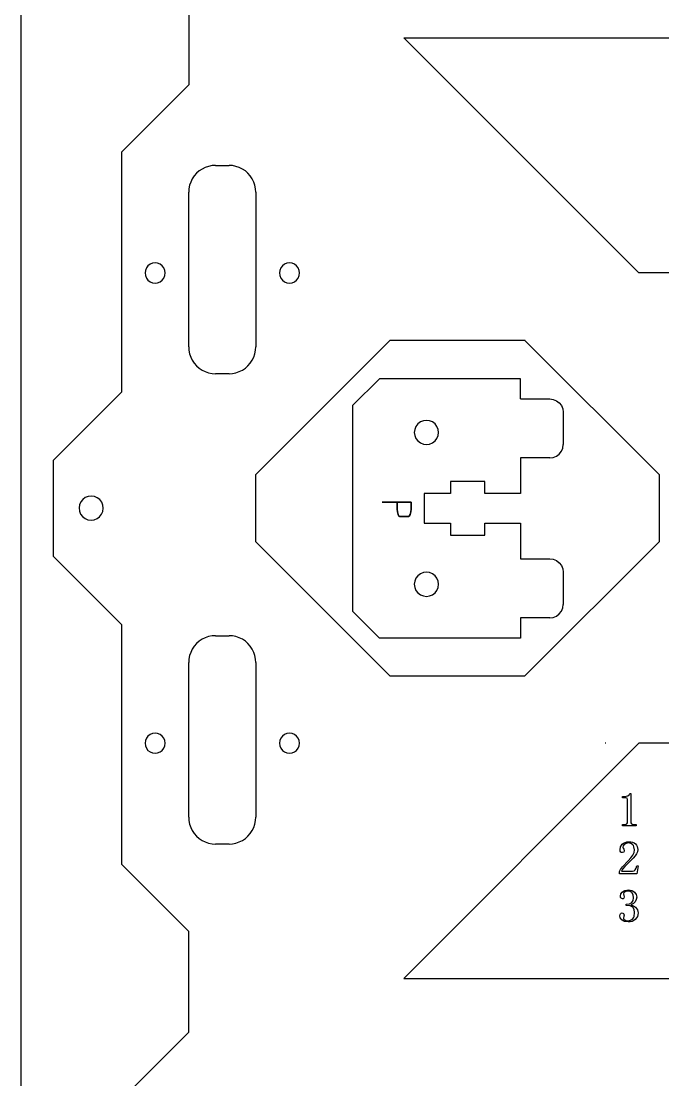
# Model space of a CAD drawing. Header units: inches. Extents: x -406 to 406, y -462 to 462.
# Drawn here: x -74.9 to 20.6, y 214.6 to 372.2 of the extents above; entities that cross this region are included whole.
import ezdxf

# ---------------------------------------------------------------- set-up
doc = ezdxf.new("R2010")
doc.units = ezdxf.units.IN
doc.header["$MEASUREMENT"] = 0

msp = doc.modelspace()

# ---------------------------------------------------------------- linework, layer by layer
for p, q in [((-74.92, 133.22), (-74.92, 409.71)), ((-49.99, 377.71), (-49.99, 362.71)), ((-17.99, 369.71), (98.01, 369.71)), ((-17.99, 369.71), (17.01, 334.71)), ((-49.99, 362.71), (-59.99, 352.71)), ((-59.99, 352.71), (-59.99, 316.99)), ((-48.43, 349.89), (-48.82, 349.55)), ((-47.99, 350.18), (-48.43, 349.89)), ((-47.52, 350.42), (-47.99, 350.18)), ((-47.03, 350.58), (-47.52, 350.42)), ((-46.52, 350.69), (-47.03, 350.58)), ((-45.99, 350.72), (-46.52, 350.69)), ((-45.99, 350.72), (-43.99, 350.72)), ((-43.47, 350.69), (-43.99, 350.72)), ((-42.96, 350.58), (-43.47, 350.69)), ((-42.46, 350.42), (-42.96, 350.58)), ((-41.99, 350.18), (-42.46, 350.42)), ((-41.56, 349.89), (-41.99, 350.18)), ((-41.17, 349.55), (-41.56, 349.89)), ((-49.69, 348.25), (-49.86, 347.76)), ((-49.46, 348.72), (-49.69, 348.25)), ((-49.17, 349.15), (-49.46, 348.72)), ((-48.82, 349.55), (-49.17, 349.15)), ((-40.82, 349.15), (-41.17, 349.55)), ((-40.53, 348.72), (-40.82, 349.15)), ((-40.3, 348.25), (-40.53, 348.72)), ((-40.13, 347.76), (-40.3, 348.25)), ((-49.96, 347.24), (-49.99, 346.72)), ((-49.99, 323.72), (-49.99, 346.72)), ((-49.86, 347.76), (-49.96, 347.24)), ((-40.03, 347.24), (-40.13, 347.76)), ((-39.99, 346.72), (-40.03, 347.24)), ((-39.99, 346.72), (-39.99, 323.72)), ((-56.05, 335.77), (-56.29, 335.46)), ((-55.74, 336.01), (-56.05, 335.77)), ((-55.38, 336.16), (-55.74, 336.01)), ((-54.99, 336.21), (-55.38, 336.16)), ((-54.61, 336.16), (-54.99, 336.21)), ((-54.24, 336.01), (-54.61, 336.16)), ((-53.93, 335.77), (-54.24, 336.01)), ((-53.69, 335.46), (-53.93, 335.77)), ((-36.05, 335.77), (-36.29, 335.46)), ((-35.74, 336.01), (-36.05, 335.77)), ((-35.38, 336.16), (-35.74, 336.01)), ((-34.99, 336.21), (-35.38, 336.16)), ((-34.61, 336.16), (-34.99, 336.21)), ((-34.24, 336.01), (-34.61, 336.16)), ((-33.93, 335.77), (-34.24, 336.01)), ((-33.69, 335.46), (-33.93, 335.77)), ((-56.44, 335.1), (-56.49, 334.71)), ((-56.49, 334.71), (-56.44, 334.32)), ((-56.29, 335.46), (-56.44, 335.1)), ((-56.44, 334.32), (-56.29, 333.96)), ((-53.55, 335.1), (-53.69, 335.46)), ((-53.69, 333.96), (-53.55, 334.32)), ((-53.49, 334.71), (-53.55, 335.1)), ((-53.55, 334.32), (-53.49, 334.71)), ((-36.44, 335.1), (-36.49, 334.71)), ((-36.49, 334.71), (-36.44, 334.32)), ((-36.29, 335.46), (-36.44, 335.1)), ((-36.44, 334.32), (-36.29, 333.96)), ((-33.55, 335.1), (-33.69, 335.46)), ((-33.69, 333.96), (-33.55, 334.32)), ((-33.49, 334.71), (-33.55, 335.1)), ((-33.55, 334.32), (-33.49, 334.71)), ((63.01, 334.71), (17.01, 334.71)), ((-56.29, 333.96), (-56.05, 333.65)), ((-56.05, 333.65), (-55.74, 333.41)), ((-55.74, 333.41), (-55.38, 333.26)), ((-55.38, 333.26), (-54.99, 333.21)), ((-54.99, 333.21), (-54.61, 333.26)), ((-54.61, 333.26), (-54.24, 333.41)), ((-54.24, 333.41), (-53.93, 333.65)), ((-53.93, 333.65), (-53.69, 333.96)), ((-36.29, 333.96), (-36.05, 333.65)), ((-36.05, 333.65), (-35.74, 333.41)), ((-35.74, 333.41), (-35.38, 333.26)), ((-35.38, 333.26), (-34.99, 333.21)), ((-34.99, 333.21), (-34.61, 333.26)), ((-34.61, 333.26), (-34.24, 333.41)), ((-34.24, 333.41), (-33.93, 333.65)), ((-33.93, 333.65), (-33.69, 333.96)), ((-39.99, 304.71), (-19.99, 324.71)), ((-19.99, 324.71), (0.01, 324.71)), ((0.01, 324.71), (20.01, 304.71)), ((0.01, 324.71), (0.08, 324.71)), ((-49.99, 323.72), (-49.96, 323.2)), ((-49.96, 323.2), (-49.86, 322.68)), ((-40.13, 322.68), (-40.03, 323.2)), ((-40.03, 323.2), (-39.99, 323.72)), ((-49.86, 322.68), (-49.69, 322.19)), ((-49.69, 322.19), (-49.46, 321.72)), ((-49.46, 321.72), (-49.17, 321.28)), ((-40.82, 321.28), (-40.53, 321.72)), ((-40.53, 321.72), (-40.3, 322.19)), ((-40.3, 322.19), (-40.13, 322.68)), ((-49.17, 321.28), (-48.82, 320.89)), ((-48.82, 320.89), (-48.43, 320.55)), ((-48.43, 320.55), (-47.99, 320.26)), ((-47.99, 320.26), (-47.52, 320.02)), ((-47.52, 320.02), (-47.03, 319.86)), ((-42.96, 319.86), (-42.46, 320.02)), ((-42.46, 320.02), (-41.99, 320.26)), ((-41.99, 320.26), (-41.56, 320.55)), ((-41.56, 320.55), (-41.17, 320.89)), ((-41.17, 320.89), (-40.82, 321.28)), ((-47.03, 319.86), (-46.52, 319.75)), ((-46.52, 319.75), (-45.99, 319.72)), ((-43.99, 319.72), (-45.99, 319.72)), ((-43.99, 319.72), (-43.47, 319.75)), ((-43.47, 319.75), (-42.96, 319.86)), ((-25.61, 314.97), (-21.61, 318.97)), ((-0.61, 318.97), (-21.61, 318.97)), ((-0.61, 315.97), (-0.61, 318.97)), ((-70.16, 306.82), (-59.99, 316.99)), ((-0.61, 315.97), (3.74, 315.97)), ((3.74, 315.97), (4.26, 315.9)), ((4.26, 315.9), (4.74, 315.7)), ((4.74, 315.7), (5.16, 315.38)), ((5.16, 315.38), (5.47, 314.97)), ((-25.61, 314.97), (-25.61, 284.37)), ((5.47, 314.97), (5.67, 314.49)), ((5.67, 314.49), (5.74, 313.97)), ((5.74, 313.97), (5.74, 309.17)), ((-15.88, 312.24), (-16.17, 311.87)), ((-15.51, 312.53), (-15.88, 312.24)), ((-15.07, 312.71), (-15.51, 312.53)), ((-14.61, 312.77), (-15.07, 312.71)), ((-14.14, 312.71), (-14.61, 312.77)), ((-13.71, 312.53), (-14.14, 312.71)), ((-13.33, 312.24), (-13.71, 312.53)), ((-13.05, 311.87), (-13.33, 312.24)), ((-16.35, 311.43), (-16.41, 310.97)), ((-16.41, 310.97), (-16.35, 310.5)), ((-16.17, 311.87), (-16.35, 311.43)), ((-16.35, 310.5), (-16.17, 310.07)), ((-12.87, 311.43), (-13.05, 311.87)), ((-13.05, 310.07), (-12.87, 310.5)), ((-12.81, 310.97), (-12.87, 311.43)), ((-12.87, 310.5), (-12.81, 310.97)), ((-16.17, 310.07), (-15.88, 309.7)), ((-15.88, 309.7), (-15.51, 309.41)), ((-15.51, 309.41), (-15.07, 309.23)), ((-15.07, 309.23), (-14.61, 309.17)), ((-14.61, 309.17), (-14.14, 309.23)), ((-14.14, 309.23), (-13.71, 309.41)), ((-13.71, 309.41), (-13.33, 309.7)), ((-13.33, 309.7), (-13.05, 310.07)), ((5.67, 308.65), (5.74, 309.17)), ((4.26, 307.24), (4.74, 307.44)), ((4.74, 307.44), (5.16, 307.75)), ((5.16, 307.75), (5.47, 308.17)), ((5.47, 308.17), (5.67, 308.65)), ((-70.16, 306.82), (-70.16, 292.58)), ((-0.61, 307.17), (-0.61, 301.87)), ((3.74, 307.17), (-0.61, 307.17)), ((3.74, 307.17), (4.26, 307.24)), ((-39.99, 294.71), (-39.99, 304.71)), ((20.01, 304.71), (20.01, 294.71)), ((-11.01, 303.67), (-11.01, 301.87)), ((-5.91, 303.67), (-11.01, 303.67)), ((-5.91, 301.87), (-5.91, 303.67)), ((-65.76, 301), (-66.05, 300.63)), ((-65.39, 301.28), (-65.76, 301)), ((-64.95, 301.46), (-65.39, 301.28)), ((-64.48, 301.51), (-64.95, 301.46)), ((-64.02, 301.45), (-64.48, 301.51)), ((-63.59, 301.26), (-64.02, 301.45)), ((-63.22, 300.97), (-63.59, 301.26)), ((-11.01, 301.87), (-14.96, 301.87)), ((-14.96, 301.87), (-14.96, 297.47)), ((-0.61, 301.87), (-5.91, 301.87)), ((-66.24, 300.2), (-66.3, 299.73)), ((-66.3, 299.73), (-66.25, 299.27)), ((-66.05, 300.63), (-66.24, 300.2)), ((-62.94, 300.6), (-63.22, 300.97)), ((-62.76, 300.16), (-62.94, 300.6)), ((-62.77, 299.23), (-62.7, 299.69)), ((-62.7, 299.69), (-62.76, 300.16)), ((-21.18, 300.59), (-16.87, 300.59)), ((-18.96, 300.59), (-21.18, 300.59)), ((-16.87, 300.59), (-18.96, 300.59)), ((-18.96, 300.59), (-18.96, 299.57)), ((-18.96, 299.57), (-18.96, 300.59)), ((-18.96, 299.57), (-18.93, 299.14)), ((-18.93, 299.14), (-18.96, 299.57)), ((-16.91, 299.14), (-16.87, 299.57)), ((-16.87, 299.57), (-16.91, 299.14)), ((-16.87, 299.57), (-16.87, 300.59)), ((-16.87, 300.59), (-16.87, 299.57)), ((-66.25, 299.27), (-66.07, 298.83)), ((-66.07, 298.83), (-65.79, 298.45)), ((-65.79, 298.45), (-65.42, 298.16)), ((-65.42, 298.16), (-64.99, 297.98)), ((-64.99, 297.98), (-64.52, 297.91)), ((-64.52, 297.91), (-64.06, 297.97)), ((-64.06, 297.97), (-63.62, 298.14)), ((-63.62, 298.14), (-63.25, 298.43)), ((-63.25, 298.43), (-62.96, 298.8)), ((-62.96, 298.8), (-62.77, 299.23)), ((-18.93, 299.14), (-18.84, 298.78)), ((-18.84, 298.78), (-18.93, 299.14)), ((-18.84, 298.78), (-18.7, 298.53)), ((-18.7, 298.53), (-18.84, 298.78)), ((-18.7, 298.53), (-18.61, 298.47)), ((-18.61, 298.47), (-18.7, 298.53)), ((-18.61, 298.47), (-18.52, 298.45)), ((-18.52, 298.45), (-18.61, 298.47)), ((-18.52, 298.45), (-17.35, 298.45)), ((-17.35, 298.45), (-18.52, 298.45)), ((-17.35, 298.45), (-17.25, 298.47)), ((-17.25, 298.47), (-17.35, 298.45)), ((-17.25, 298.47), (-17.17, 298.53)), ((-17.17, 298.53), (-17.25, 298.47)), ((-17.17, 298.53), (-17.01, 298.78)), ((-17.01, 298.78), (-17.17, 298.53)), ((-17.01, 298.78), (-16.91, 299.14)), ((-16.91, 299.14), (-17.01, 298.78)), ((-14.96, 297.47), (-11.01, 297.47)), ((-11.01, 297.47), (-11.01, 295.67)), ((-5.91, 295.67), (-5.91, 297.47)), ((-5.91, 297.47), (-0.61, 297.47)), ((-0.61, 297.47), (-0.61, 292.17)), ((-19.99, 274.71), (-39.99, 294.71)), ((-11.01, 295.67), (-5.91, 295.67)), ((20.01, 294.71), (0.01, 274.71)), ((-70.16, 292.58), (-59.99, 282.41)), ((-0.61, 292.17), (3.74, 292.17)), ((3.74, 292.17), (4.26, 292.1)), ((4.26, 292.1), (4.74, 291.9)), ((4.74, 291.9), (5.16, 291.58)), ((5.16, 291.58), (5.47, 291.17)), ((-15.07, 290.11), (-15.51, 289.93)), ((-14.61, 290.17), (-15.07, 290.11)), ((-14.14, 290.11), (-14.61, 290.17)), ((-13.71, 289.93), (-14.14, 290.11)), ((5.47, 291.17), (5.67, 290.69)), ((5.67, 290.69), (5.74, 290.17)), ((5.74, 290.17), (5.74, 285.37)), ((-16.35, 288.83), (-16.41, 288.37)), ((-16.17, 289.27), (-16.35, 288.83)), ((-15.88, 289.64), (-16.17, 289.27)), ((-15.51, 289.93), (-15.88, 289.64)), ((-13.33, 289.64), (-13.71, 289.93)), ((-13.05, 289.27), (-13.33, 289.64)), ((-12.87, 288.83), (-13.05, 289.27)), ((-12.81, 288.37), (-12.87, 288.83)), ((-16.41, 288.37), (-16.35, 287.9)), ((-16.35, 287.9), (-16.17, 287.47)), ((-16.17, 287.47), (-15.88, 287.1)), ((-15.88, 287.1), (-15.51, 286.81)), ((-15.51, 286.81), (-15.07, 286.63)), ((-14.14, 286.63), (-13.71, 286.81)), ((-13.71, 286.81), (-13.33, 287.1)), ((-13.33, 287.1), (-13.05, 287.47)), ((-13.05, 287.47), (-12.87, 287.9)), ((-12.87, 287.9), (-12.81, 288.37)), ((-15.07, 286.63), (-14.61, 286.57)), ((-14.61, 286.57), (-14.14, 286.63)), ((5.67, 284.85), (5.74, 285.37)), ((-25.61, 284.37), (-21.61, 280.37)), ((4.74, 283.64), (5.16, 283.95)), ((5.16, 283.95), (5.47, 284.37)), ((5.47, 284.37), (5.67, 284.85)), ((-59.99, 282.41), (-59.99, 246.71)), ((-0.61, 283.37), (-0.61, 280.37)), ((3.74, 283.37), (-0.61, 283.37)), ((3.74, 283.37), (4.26, 283.44)), ((4.26, 283.44), (4.74, 283.64)), ((-47.03, 280.58), (-47.52, 280.41)), ((-46.52, 280.68), (-47.03, 280.58)), ((-45.99, 280.71), (-46.52, 280.68)), ((-45.99, 280.71), (-43.99, 280.71)), ((-43.47, 280.68), (-43.99, 280.71)), ((-42.96, 280.58), (-43.47, 280.68)), ((-42.46, 280.41), (-42.96, 280.58)), ((-49.17, 279.15), (-49.46, 278.71)), ((-48.82, 279.54), (-49.17, 279.15)), ((-48.43, 279.89), (-48.82, 279.54)), ((-47.99, 280.18), (-48.43, 279.89)), ((-47.52, 280.41), (-47.99, 280.18)), ((-41.99, 280.18), (-42.46, 280.41)), ((-41.56, 279.89), (-41.99, 280.18)), ((-41.17, 279.54), (-41.56, 279.89)), ((-40.82, 279.15), (-41.17, 279.54)), ((-40.53, 278.71), (-40.82, 279.15)), ((-0.61, 280.37), (-21.61, 280.37)), ((-49.86, 277.75), (-49.96, 277.23)), ((-49.69, 278.24), (-49.86, 277.75)), ((-49.46, 278.71), (-49.69, 278.24)), ((-40.3, 278.24), (-40.53, 278.71)), ((-40.13, 277.75), (-40.3, 278.24)), ((-40.03, 277.23), (-40.13, 277.75)), ((-49.96, 277.23), (-49.99, 276.71)), ((-49.99, 253.71), (-49.99, 276.71)), ((-39.99, 276.71), (-40.03, 277.23)), ((-39.99, 276.71), (-39.99, 253.71)), ((0.01, 274.71), (-19.99, 274.71)), ((-56.44, 265.1), (-56.49, 264.71)), ((-56.29, 265.46), (-56.44, 265.1)), ((-56.05, 265.77), (-56.29, 265.46)), ((-55.74, 266.01), (-56.05, 265.77)), ((-55.38, 266.16), (-55.74, 266.01)), ((-54.99, 266.21), (-55.38, 266.16)), ((-54.61, 266.16), (-54.99, 266.21)), ((-54.24, 266.01), (-54.61, 266.16)), ((-53.93, 265.77), (-54.24, 266.01)), ((-53.69, 265.46), (-53.93, 265.77)), ((-53.55, 265.1), (-53.69, 265.46)), ((-53.49, 264.71), (-53.55, 265.1)), ((-36.44, 265.1), (-36.49, 264.71)), ((-36.29, 265.46), (-36.44, 265.1)), ((-36.05, 265.77), (-36.29, 265.46)), ((-35.74, 266.01), (-36.05, 265.77)), ((-35.38, 266.16), (-35.74, 266.01)), ((-34.99, 266.21), (-35.38, 266.16)), ((-34.61, 266.16), (-34.99, 266.21)), ((-34.24, 266.01), (-34.61, 266.16)), ((-33.93, 265.77), (-34.24, 266.01)), ((-33.69, 265.46), (-33.93, 265.77)), ((-33.55, 265.1), (-33.69, 265.46)), ((-33.49, 264.71), (-33.55, 265.1)), ((-56.49, 264.71), (-56.44, 264.32)), ((-56.44, 264.32), (-56.29, 263.96)), ((-56.29, 263.96), (-56.05, 263.65)), ((-56.05, 263.65), (-55.74, 263.41)), ((-55.74, 263.41), (-55.38, 263.26)), ((-55.38, 263.26), (-54.99, 263.21)), ((-54.99, 263.21), (-54.61, 263.26)), ((-54.61, 263.26), (-54.24, 263.41)), ((-54.24, 263.41), (-53.93, 263.65)), ((-53.93, 263.65), (-53.69, 263.96)), ((-53.69, 263.96), (-53.55, 264.32)), ((-53.55, 264.32), (-53.49, 264.71)), ((-36.49, 264.71), (-36.44, 264.32)), ((-36.44, 264.32), (-36.29, 263.96)), ((-36.29, 263.96), (-36.05, 263.65)), ((-36.05, 263.65), (-35.74, 263.41)), ((-35.74, 263.41), (-35.38, 263.26)), ((-35.38, 263.26), (-34.99, 263.21)), ((-34.99, 263.21), (-34.61, 263.26)), ((-34.61, 263.26), (-34.24, 263.41)), ((-34.24, 263.41), (-33.93, 263.65)), ((-33.93, 263.65), (-33.69, 263.96)), ((-33.69, 263.96), (-33.55, 264.32)), ((-33.55, 264.32), (-33.49, 264.71)), ((17.01, 264.71), (-17.99, 229.71)), ((12.08, 264.71), (12.01, 264.71)), ((63.01, 264.71), (17.01, 264.71)), ((15.11, 256.81), (15.35, 256.89)), ((15.35, 256.89), (15.54, 257.03)), ((15.54, 257.03), (15.68, 257.23)), ((15.68, 257.23), (15.79, 257.23)), ((15.79, 257.23), (15.79, 253.06)), ((14.56, 256.78), (14.81, 256.78)), ((14.56, 256.61), (14.56, 256.78)), ((15.06, 256.61), (14.56, 256.61)), ((14.81, 256.78), (15.11, 256.81)), ((15.27, 256.55), (15.06, 256.61)), ((15.34, 256.36), (15.27, 256.55)), ((15.34, 253.06), (15.34, 256.36)), ((-49.99, 253.71), (-49.96, 253.19)), ((-40.03, 253.19), (-39.99, 253.71)), ((-49.96, 253.19), (-49.86, 252.68)), ((-49.86, 252.68), (-49.69, 252.18)), ((-49.69, 252.18), (-49.46, 251.71)), ((-40.53, 251.71), (-40.3, 252.18)), ((-40.3, 252.18), (-40.13, 252.68)), ((-40.13, 252.68), (-40.03, 253.19)), ((14.56, 252.44), (14.56, 252.61)), ((14.56, 252.61), (14.81, 252.61)), ((16.6, 252.44), (14.56, 252.44)), ((14.81, 252.61), (15.04, 252.64)), ((15.04, 252.64), (15.21, 252.72)), ((15.21, 252.72), (15.31, 252.86)), ((15.31, 252.86), (15.34, 253.06)), ((15.79, 253.06), (15.82, 252.86)), ((15.82, 252.86), (15.92, 252.72)), ((15.92, 252.72), (16.09, 252.64)), ((16.09, 252.64), (16.32, 252.61)), ((16.32, 252.61), (16.6, 252.61)), ((16.6, 252.61), (16.6, 252.44)), ((-49.46, 251.71), (-49.17, 251.28)), ((-49.17, 251.28), (-48.82, 250.88)), ((-48.82, 250.88), (-48.43, 250.54)), ((-41.56, 250.54), (-41.17, 250.88)), ((-41.17, 250.88), (-40.82, 251.28)), ((-40.82, 251.28), (-40.53, 251.71)), ((-48.43, 250.54), (-47.99, 250.25)), ((-47.99, 250.25), (-47.52, 250.02)), ((-47.52, 250.02), (-47.03, 249.85)), ((-47.03, 249.85), (-46.52, 249.75)), ((-46.52, 249.75), (-45.99, 249.71)), ((-43.99, 249.71), (-45.99, 249.71)), ((-43.99, 249.71), (-43.47, 249.75)), ((-43.47, 249.75), (-42.96, 249.85)), ((-42.96, 249.85), (-42.46, 250.02)), ((-42.46, 250.02), (-41.99, 250.25)), ((-41.99, 250.25), (-41.56, 250.54)), ((14.2, 248.86), (14.27, 249.31)), ((14.27, 249.31), (14.5, 249.67)), ((14.5, 249.67), (14.72, 249.84)), ((14.69, 249.45), (14.64, 249.22)), ((14.64, 249.22), (14.67, 249.07)), ((14.67, 249.07), (14.76, 248.94)), ((14.81, 249.64), (14.69, 249.45)), ((14.72, 249.84), (14.97, 249.96)), ((15.1, 249.81), (14.81, 249.64)), ((14.97, 249.96), (15.23, 250.04)), ((15.46, 249.87), (15.1, 249.81)), ((15.23, 250.04), (15.51, 250.06)), ((15.81, 249.81), (15.46, 249.87)), ((15.51, 250.06), (15.81, 250.04)), ((15.81, 250.04), (16.08, 249.98)), ((16.07, 249.64), (15.81, 249.81)), ((16.19, 249.5), (16.07, 249.64)), ((16.08, 249.98), (16.3, 249.87)), ((16.28, 249.31), (16.19, 249.5)), ((16.35, 248.83), (16.28, 249.31)), ((16.3, 249.87), (16.49, 249.73)), ((16.49, 249.73), (16.64, 249.55)), ((16.64, 249.55), (16.74, 249.35)), ((16.74, 249.35), (16.83, 248.89)), ((14.22, 248.66), (14.2, 248.86)), ((14.31, 248.52), (14.22, 248.66)), ((14.41, 248.46), (14.31, 248.52)), ((14.56, 248.44), (14.41, 248.46)), ((14.77, 248.51), (14.56, 248.44)), ((14.76, 248.94), (14.82, 248.84)), ((14.84, 248.72), (14.77, 248.51)), ((14.82, 248.84), (14.84, 248.72)), ((16.18, 247.63), (14.93, 246.36)), ((15.43, 247.21), (15.83, 247.64)), ((15.83, 247.64), (16.12, 248.06)), ((16.12, 248.06), (16.29, 248.45)), ((16.47, 247.93), (16.18, 247.63)), ((16.29, 248.45), (16.35, 248.83)), ((16.67, 248.25), (16.47, 247.93)), ((16.79, 248.56), (16.67, 248.25)), ((16.83, 248.89), (16.79, 248.56)), ((-59.99, 246.71), (-49.99, 236.71)), ((14.11, 245.64), (14.29, 245.93)), ((14.29, 245.93), (14.57, 246.3)), ((14.58, 245.95), (14.42, 245.69)), ((14.57, 246.3), (15.43, 247.21)), ((14.93, 246.36), (14.58, 245.95)), ((16.3, 245.74), (16.48, 245.89)), ((16.48, 245.89), (16.62, 246.13)), ((16.62, 246.13), (16.72, 246.48)), ((16.72, 246.48), (16.88, 246.48)), ((16.88, 246.48), (16.72, 245.27)), ((14.11, 245.27), (14.11, 245.64)), ((16.72, 245.27), (14.11, 245.27)), ((14.42, 245.69), (16.07, 245.69)), ((16.07, 245.69), (16.3, 245.74)), ((14.5, 242.56), (14.7, 242.7)), ((14.7, 242.7), (14.92, 242.81)), ((14.92, 242.81), (15.46, 242.89)), ((15.34, 242.7), (15.05, 242.64)), ((15.69, 242.64), (15.34, 242.7)), ((15.46, 242.89), (15.96, 242.81)), ((15.96, 242.81), (16.17, 242.7)), ((16.17, 242.7), (16.35, 242.56)), ((14.25, 241.94), (14.31, 242.28)), ((14.28, 241.77), (14.25, 241.94)), ((14.36, 241.63), (14.28, 241.77)), ((14.31, 242.28), (14.5, 242.56)), ((14.56, 241.55), (14.36, 241.63)), ((14.67, 241.57), (14.56, 241.55)), ((14.75, 241.63), (14.67, 241.57)), ((14.78, 242.47), (14.7, 242.28)), ((14.7, 242.28), (14.76, 242.05)), ((14.81, 241.86), (14.75, 241.63)), ((14.76, 242.05), (14.81, 241.86)), ((15.05, 242.64), (14.78, 242.47)), ((15.96, 242.47), (15.69, 242.64)), ((15.94, 241), (16.14, 241.3)), ((16.15, 242.14), (15.96, 242.47)), ((16.14, 241.3), (16.21, 241.72)), ((16.21, 241.72), (16.15, 242.14)), ((16.47, 241.12), (16.2, 240.87)), ((16.35, 242.56), (16.6, 242.2)), ((16.63, 241.43), (16.47, 241.12)), ((16.6, 242.2), (16.69, 241.8)), ((16.69, 241.8), (16.63, 241.43)), ((15.12, 240.77), (15.6, 240.82)), ((15.12, 240.57), (15.12, 240.77)), ((15.71, 240.5), (15.12, 240.57)), ((15.6, 240.82), (15.94, 241)), ((15.93, 240.41), (15.71, 240.5)), ((16.2, 240.87), (15.82, 240.68)), ((15.82, 240.68), (16.21, 240.52)), ((16.1, 240.29), (15.93, 240.41)), ((16.31, 239.95), (16.1, 240.29)), ((16.21, 240.52), (16.49, 240.32)), ((16.38, 239.51), (16.31, 239.95)), ((16.49, 240.32), (16.79, 239.9)), ((16.79, 239.9), (16.86, 239.68)), ((16.86, 239.68), (16.88, 239.45)), ((14.17, 239.03), (14.2, 239.2)), ((14.24, 238.71), (14.17, 239.03)), ((14.2, 239.2), (14.28, 239.34)), ((14.48, 238.41), (14.24, 238.71)), ((14.28, 239.34), (14.39, 239.42)), ((14.39, 239.42), (14.5, 239.45)), ((14.66, 238.28), (14.48, 238.41)), ((14.5, 239.45), (14.7, 239.37)), ((14.87, 238.18), (14.66, 238.28)), ((14.7, 239.37), (14.78, 239.25)), ((14.78, 238.95), (14.7, 238.69)), ((14.7, 238.69), (14.73, 238.58)), ((14.73, 238.58), (14.81, 238.47)), ((14.78, 239.25), (14.81, 239.11)), ((14.81, 239.11), (14.78, 238.95)), ((14.81, 238.47), (15.05, 238.34)), ((15.4, 238.11), (14.87, 238.18)), ((15.05, 238.34), (15.37, 238.3)), ((15.37, 238.3), (15.77, 238.36)), ((15.72, 238.13), (15.4, 238.11)), ((16, 238.2), (15.72, 238.13)), ((15.77, 238.36), (16.07, 238.55)), ((16.25, 238.33), (16, 238.2)), ((16.07, 238.55), (16.21, 238.72)), ((16.21, 238.72), (16.3, 238.93)), ((16.46, 238.5), (16.25, 238.33)), ((16.3, 238.93), (16.38, 239.51)), ((16.65, 238.7), (16.46, 238.5)), ((16.78, 238.93), (16.65, 238.7)), ((16.86, 239.18), (16.78, 238.93)), ((16.88, 239.45), (16.86, 239.18)), ((-49.99, 221.71), (-49.99, 236.71)), ((-17.99, 229.71), (98.01, 229.71)), ((-69.99, 201.71), (-49.99, 221.71))]:
    msp.add_line(p, q)

doc.saveas('drawing.dxf')
